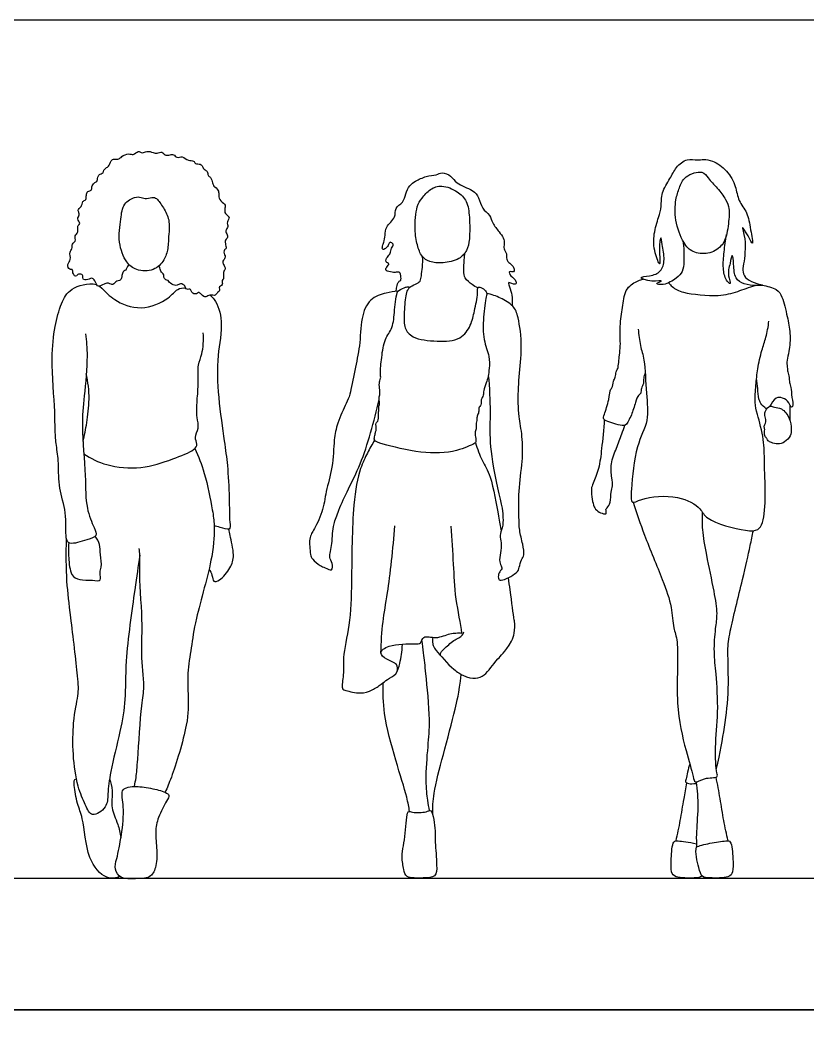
# Model space of a CAD drawing. Header units: millimetres. Extents: x 42.4 to 67, y 0.8 to 10.7.
# Drawn here: x 62.758 to 64.577, y 8.359 to 10.691 of the extents above; entities that cross this region are included whole.
import ezdxf

# ---------------------------------------------------------------- set-up
doc = ezdxf.new("R2010")
doc.units = ezdxf.units.MM
for name, color, linetype, true_color in [('AG-DIAGRAM', 7, 'Continuous', 0xfecc66), ('AG-PEOPLE', 7, 'Continuous', 0x66ccff), ('X-VPRT', 6, 'Continuous', 0xff00ff)]:
    doc.layers.add(name, color=color, linetype=linetype, true_color=true_color)

msp = doc.modelspace()

# ---------------------------------------------------------------- linework, layer by layer
at = {"layer": 'AG-DIAGRAM'}
msp.add_line((59.7099, 8.7096), (65.8059, 8.7096), dxfattribs=at)
at = {"layer": 'AG-PEOPLE'}
for points, knots in [([(62.9533, 10.082), (62.9424, 10.0768), (62.9356, 10.0733), (62.9311, 10.0909), (62.9227, 10.0961), (62.918, 10.0922), (62.903, 10.0896), (62.9028, 10.0966), (62.9025, 10.1047), (62.8896, 10.1051), (62.8896, 10.0996), (62.8821, 10.0992), (62.8823, 10.1039), (62.8787, 10.1063), (62.8798, 10.1172), (62.8708, 10.113), (62.8655, 10.1281), (62.8767, 10.1373), (62.8703, 10.1557), (62.8795, 10.162), (62.876, 10.1748), (62.8878, 10.1795), (62.8825, 10.1933), (62.8921, 10.2001), (62.8909, 10.2074), (62.8904, 10.2177), (62.899, 10.2209), (62.8886, 10.2319), (62.8933, 10.2366), (62.8948, 10.2458), (62.89, 10.2524), (62.8974, 10.259), (62.9021, 10.2655), (62.9007, 10.2729), (62.9116, 10.2754), (62.9098, 10.2871), (62.9131, 10.296), (62.9241, 10.2972), (62.922, 10.3062), (62.9283, 10.3157), (62.9362, 10.3172), (62.9368, 10.3283), (62.9398, 10.3349), (62.9508, 10.3372), (62.9503, 10.3448), (62.957, 10.3509), (62.9632, 10.3521), (62.9664, 10.3673), (62.9753, 10.3711), (62.9868, 10.3689), (62.9919, 10.3764), (63.0086, 10.3847), (63.019, 10.3775), (63.0301, 10.3891), (63.0343, 10.3867), (63.0407, 10.3825), (63.05, 10.3904), (63.0652, 10.3846), (63.0737, 10.3822), (63.0861, 10.389), (63.0917, 10.3779), (63.101, 10.3789), (63.1132, 10.3829), (63.1191, 10.3708), (63.1331, 10.3783), (63.1451, 10.365), (63.1591, 10.3674), (63.1616, 10.358), (63.1749, 10.3597), (63.179, 10.3527), (63.1821, 10.3456), (63.1916, 10.3423), (63.1905, 10.3315), (63.199, 10.3283), (63.2017, 10.3147), (63.2045, 10.3074), (63.2162, 10.299), (63.2167, 10.2886), (63.2166, 10.2757), (63.2306, 10.2661), (63.2319, 10.2613), (63.2293, 10.2507), (63.2318, 10.2421), (63.2441, 10.2362), (63.2338, 10.225), (63.2387, 10.2138), (63.2345, 10.2096), (63.2317, 10.2019), (63.2377, 10.1928), (63.2365, 10.1868), (63.2306, 10.1836), (63.232, 10.1754), (63.2324, 10.1688), (63.2341, 10.1641), (63.2314, 10.1617), (63.2281, 10.1585), (63.2279, 10.1518), (63.232, 10.1465), (63.231, 10.1414), (63.2289, 10.1382), (63.2247, 10.1345), (63.2265, 10.1262), (63.2339, 10.1168), (63.2268, 10.111), (63.2274, 10.0993), (63.2283, 10.0934), (63.2226, 10.0901), (63.2257, 10.0824), (63.2234, 10.0776), (63.2171, 10.076), (63.2182, 10.0699), (63.2182, 10.0641), (63.2133, 10.0621), (63.2089, 10.0545), (63.2029, 10.0557), (63.1931, 10.0561), (63.1841, 10.049), (63.1747, 10.0593), (63.1689, 10.0639), (63.1655, 10.0565), (63.1522, 10.0608), (63.1534, 10.0709), (63.1429, 10.0679), (63.1394, 10.0726), (63.1393, 10.0782), (63.128, 10.0839), (63.1203, 10.0782), (63.1139, 10.0779), (63.1023, 10.0842), (63.1001, 10.0903), (63.0937, 10.0906), (63.0888, 10.0968), (63.0907, 10.103), (63.0865, 10.1067), (63.0837, 10.1088), (63.082, 10.1136), (63.0797, 10.1204), (63.0791, 10.1241)], [0, 0, 0, 0, 0.171989, 0.33594, 0.502512, 0.641719, 0.84625, 0.973854, 1.124432, 1.301371, 1.41589, 1.546923, 1.653066, 1.769057, 1.929442, 2.065629, 2.2606, 2.466144, 2.697074, 2.869942, 3.05572, 3.231339, 3.426311, 3.604159, 3.755426, 3.930004, 4.068099, 4.258909, 4.392093, 4.56093, 4.70936, 4.875791, 5.037188, 5.176025, 5.340359, 5.523732, 5.692338, 5.85766, 6.011491, 6.196835, 6.347291, 6.525047, 6.676351, 6.850686, 6.994252, 7.157747, 7.294222, 7.505859, 7.675515, 7.858253, 8.02336, 8.258257, 8.4459, 8.652163, 8.765202, 8.908769, 9.093372, 9.31519, 9.487308, 9.679408, 9.85413, 10.02083, 10.212392, 10.390642, 10.588315, 10.816719, 11.01344, 11.164999, 11.3552, 11.508221, 11.665164, 11.83275, 11.999927, 12.15846, 12.362606, 12.525654, 12.731747, 12.910554, 13.110606, 13.333841, 13.456, 13.63847, 13.807854, 13.988137, 14.18107, 14.36771, 14.496741, 14.651531, 14.835263, 14.966173, 15.101321, 15.257293, 15.409039, 15.527527, 15.627164, 15.747569, 15.888498, 16.033818, 16.156152, 16.266875, 16.393304, 16.553636, 16.737397, 16.891519, 17.083392, 17.217172, 17.344774, 17.49779, 17.621578, 17.752762, 17.884677, 18.015035, 18.14085, 18.29985, 18.431765, 18.608781, 18.784187, 18.985454, 19.122051, 19.256469, 19.445234, 19.596501, 19.757397, 19.883089, 20.011543, 20.198297, 20.365471, 20.508151, 20.709885, 20.846578, 20.980997, 21.131456, 21.268891, 21.394954, 21.499291, 21.62489, 21.814408, 21.814408, 21.814408, 21.814408]), ([(64.2883, 10.1814), (64.2911, 10.1659), (64.291, 10.1352), (64.2891, 10.1096), (64.273, 10.0939), (64.2475, 10.078), (64.2195, 10.0812), (64.249, 10.0909), (64.2156, 10.0854), (64.1793, 10.0974), (64.2144, 10.0999), (64.2389, 10.1082), (64.2477, 10.1388), (64.2404, 10.169), (64.2377, 10.1984), (64.232, 10.1612), (64.2387, 10.1131), (64.221, 10.1577), (64.2198, 10.1962), (64.2322, 10.235), (64.2395, 10.2605), (64.2377, 10.2931), (64.2593, 10.3246), (64.2712, 10.3511), (64.2968, 10.3726), (64.3218, 10.3667), (64.3366, 10.3699), (64.3584, 10.3668), (64.392, 10.344), (64.4111, 10.3078), (64.4155, 10.2733), (64.4387, 10.246), (64.4436, 10.2115), (64.4527, 10.1636), (64.4395, 10.1936), (64.4202, 10.2226), (64.436, 10.1815), (64.429, 10.129), (64.4253, 10.1095), (64.4353, 10.0908), (64.4569, 10.083), (64.479, 10.0777), (64.4551, 10.0778), (64.4298, 10.0794), (64.4069, 10.0942), (64.4061, 10.1237), (64.4025, 10.1578), (64.3971, 10.1255), (64.39, 10.104), (64.4019, 10.0766), (64.3856, 10.0922), (64.3801, 10.119), (64.3833, 10.1559), (64.3866, 10.1825), (64.3891, 10.1959)], [0, 0, 0, 0, 0.393428, 0.675127, 0.936185, 1.265495, 1.488204, 1.687491, 1.955117, 2.251825, 2.512695, 2.809632, 3.111792, 3.450939, 3.679811, 3.978945, 4.308993, 4.606291, 4.985999, 5.345687, 5.639804, 5.959298, 6.307793, 6.621464, 6.936723, 7.215276, 7.433999, 7.693994, 8.054551, 8.419206, 8.752657, 9.08226, 9.444702, 9.765771, 10.021731, 10.295806, 10.591599, 11.025397, 11.28215, 11.525395, 11.817693, 12.040624, 12.255343, 12.560851, 12.840372, 13.162828, 13.424363, 13.674032, 13.980993, 14.22712, 14.422258, 14.728529, 15.077844, 15.443643, 15.443643, 15.443643, 15.443643]), ([(63.6264, 10.0644), (63.6278, 10.0882), (63.638, 10.0869), (63.6372, 10.0972), (63.6358, 10.1116), (63.6229, 10.1074), (63.6176, 10.1093), (63.6002, 10.1107), (63.6036, 10.1212), (63.6128, 10.1283), (63.5994, 10.1317), (63.6055, 10.1448), (63.614, 10.1515), (63.6139, 10.1647), (63.6227, 10.1733), (63.6107, 10.1802), (63.6091, 10.1717), (63.6028, 10.1638), (63.5934, 10.1587), (63.5944, 10.1704), (63.5986, 10.1779), (63.6009, 10.1945), (63.6009, 10.2145), (63.627, 10.2344), (63.6213, 10.2576), (63.6438, 10.2693), (63.6472, 10.2895), (63.6565, 10.3099), (63.6711, 10.319), (63.695, 10.3316), (63.7188, 10.3322), (63.7318, 10.3408), (63.7547, 10.3318), (63.7642, 10.3123), (63.8039, 10.2996), (63.8182, 10.2816), (63.8229, 10.2552), (63.8442, 10.2413), (63.8476, 10.2217), (63.8638, 10.2023), (63.8742, 10.1888), (63.8767, 10.1741), (63.8734, 10.1628), (63.8831, 10.1515), (63.879, 10.1386), (63.8886, 10.1292), (63.8952, 10.124), (63.8992, 10.1162), (63.8995, 10.107), (63.8836, 10.1134), (63.8909, 10.0982), (63.9048, 10.0899), (63.9026, 10.0767), (63.8803, 10.0911), (63.8911, 10.0682), (63.8941, 10.0512), (63.8946, 10.0377), (63.8941, 10.0312)], [0, 0, 0, 0, 0.201939, 0.374294, 0.582315, 0.771724, 0.928951, 1.154993, 1.325107, 1.498929, 1.669976, 1.871485, 2.071122, 2.283897, 2.470011, 2.644226, 2.793767, 2.995345, 3.155524, 3.32521, 3.510096, 3.750555, 4.016751, 4.342981, 4.610291, 4.887859, 5.157589, 5.435755, 5.683295, 5.995942, 6.28611, 6.514721, 6.791145, 7.069273, 7.447001, 7.732561, 8.034431, 8.325152, 8.587972, 8.888104, 9.138207, 9.363744, 9.563317, 9.781702, 9.99059, 10.199866, 10.376519, 10.556093, 10.70245, 10.892357, 11.084128, 11.33558, 11.493198, 11.727586, 11.95892, 12.22955, 12.495269, 12.495269, 12.495269, 12.495269]), ([(64.2723, 10.2759), (64.27, 10.2626), (64.269, 10.2285), (64.2875, 10.1769), (64.3097, 10.1532), (64.3471, 10.1488), (64.3795, 10.1673), (64.3913, 10.1971), (64.3955, 10.2401), (64.3957, 10.2557), (64.3878, 10.2782), (64.3685, 10.3028), (64.3459, 10.3254), (64.3347, 10.3456), (64.2906, 10.3321), (64.2802, 10.3035), (64.2742, 10.2864), (64.2723, 10.2759)], [0, 0, 0, 0, 0.392025, 0.814647, 1.130407, 1.466981, 1.802441, 2.126708, 2.498775, 2.725707, 2.994916, 3.319944, 3.645052, 3.896811, 4.25084, 4.560822, 4.868536, 4.868536, 4.868536, 4.868536]), ([(63.6749, 10.2597), (63.671, 10.2465), (63.6682, 10.207), (63.6738, 10.1729), (63.6845, 10.1436), (63.7029, 10.1314), (63.7345, 10.1289), (63.7719, 10.1373), (63.7909, 10.1584), (63.7966, 10.1866), (63.7961, 10.2354), (63.7913, 10.273), (63.7685, 10.2964), (63.7322, 10.3114), (63.7042, 10.3021), (63.6853, 10.2794), (63.6775, 10.2685), (63.6749, 10.2597)], [0, 0, 0, 0, 0.415291, 0.760933, 1.066284, 1.35098, 1.675067, 2.026613, 2.319048, 2.622724, 3.026396, 3.376456, 3.696023, 4.047163, 4.34856, 4.651812, 4.926756, 4.926756, 4.926756, 4.926756]), ([(62.9996, 10.2659), (62.9932, 10.2568), (62.9904, 10.2302), (62.9826, 10.1782), (63.0012, 10.1313), (63.0252, 10.1116), (63.0674, 10.11), (63.0915, 10.1361), (63.0999, 10.1632), (63.1005, 10.1959), (63.1043, 10.2264), (63.0918, 10.2536), (63.0759, 10.2769), (63.0661, 10.2833), (63.0496, 10.2772), (63.0369, 10.2822), (63.0215, 10.2836), (63.0051, 10.2738), (62.9996, 10.2659)], [0, 0, 0, 0, 0.338194, 0.751809, 1.143497, 1.449385, 1.798106, 2.121501, 2.420134, 2.742661, 3.052904, 3.362979, 3.66026, 3.840554, 4.066271, 4.272028, 4.488799, 4.78558, 4.78558, 4.78558, 4.78558]), ([(63.6559, 10.0737), (63.661, 10.0758), (63.6703, 10.0812), (63.6832, 10.0871), (63.6843, 10.1013), (63.6871, 10.1205), (63.688, 10.1364), (63.6872, 10.1444)], [0, 0, 0, 0, 0.235272, 0.440766, 0.643209, 0.900545, 1.173089, 1.173089, 1.173089, 1.173089]), ([(63.8146, 10.0723), (63.8101, 10.0745), (63.8019, 10.0796), (63.7829, 10.0944), (63.7827, 10.1121), (63.7825, 10.1357), (63.7845, 10.1486), (63.7857, 10.1541)], [0, 0, 0, 0, 0.223174, 0.493194, 0.728711, 1.021077, 1.234391, 1.234391, 1.234391, 1.234391]), ([(63.0091, 10.1265), (63.0039, 10.1204), (63.0028, 10.1122), (62.9962, 10.1127), (62.9926, 10.1028), (62.9927, 10.0958), (62.988, 10.0881), (62.9808, 10.0886), (62.9761, 10.0847), (62.9721, 10.0795), (62.9656, 10.0814), (62.9611, 10.0848), (62.9533, 10.082)], [-1.792353, -1.792353, -1.792353, -1.792353, -1.599748, -1.4649, -1.280038, -1.111326, -0.942206, -0.78793, -0.639049, -0.491069, -0.345061, 0, 0, 0, 0]), ([(62.9088, 9.9665), (62.9108, 9.9493), (62.9147, 9.9152), (62.9058, 9.8197), (62.8986, 9.7534), (62.9101, 9.6392), (62.908, 9.5664), (62.9276, 9.5212), (62.9376, 9.4979), (62.9114, 9.4909), (62.871, 9.4772), (62.8611, 9.4967), (62.8669, 9.5562), (62.8453, 9.608), (62.8479, 9.6667), (62.8412, 9.7079), (62.838, 9.7442), (62.8388, 9.7882), (62.8286, 9.9101), (62.8367, 9.9805), (62.8512, 10.0362), (62.8719, 10.073), (62.9133, 10.0842), (62.9341, 10.0807)], [0, 0, 0, 0, 0.411568, 0.958703, 1.440276, 2.046505, 2.541243, 2.93567, 3.181412, 3.454447, 3.814786, 4.03642, 4.469595, 4.905287, 5.337312, 5.706445, 6.038634, 6.419064, 7.048582, 7.54261, 7.964226, 8.329757, 8.71963, 8.71963, 8.71963, 8.71963]), ([(62.9414, 10.0765), (62.9561, 10.0625), (62.9742, 10.0423), (63.0366, 10.0169), (63.1003, 10.0447), (63.1196, 10.0713), (63.1326, 10.0726), (63.1401, 10.0722)], [8.815501, 8.815501, 8.815501, 8.815501, 9.193575, 9.677027, 10.163384, 10.493085, 10.746242, 10.746242, 10.746242, 10.746242]), ([(63.63, 10.0646), (63.6264, 10.0571), (63.622, 10.0199), (63.6198, 9.9804), (63.5981, 9.9539), (63.5928, 9.9132), (63.5888, 9.8757), (63.5914, 9.8639), (63.5859, 9.8521), (63.5887, 9.8369), (63.5891, 9.8257), (63.5853, 9.8156), (63.5894, 9.8053), (63.5852, 9.7973), (63.5865, 9.7907), (63.5844, 9.7802), (63.5861, 9.7639), (63.5775, 9.761), (63.5815, 9.7458), (63.5783, 9.7406), (63.5775, 9.7313), (63.5729, 9.7187), (63.6002, 9.7101), (63.6848, 9.6887), (63.761, 9.6915), (63.8048, 9.7117), (63.8101, 9.7149), (63.8105, 9.7254), (63.8072, 9.7379), (63.8115, 9.7469), (63.81, 9.7572), (63.813, 9.7686), (63.8124, 9.7763), (63.8182, 9.785), (63.8152, 9.7955), (63.8236, 9.8021), (63.8211, 9.8145), (63.8289, 9.8244), (63.8272, 9.8355), (63.8341, 9.8534), (63.839, 9.8678), (63.8413, 9.8879), (63.8424, 9.9154), (63.8261, 9.954), (63.827, 10.0025), (63.8329, 10.051), (63.837, 10.0612), (63.8292, 10.0698), (63.8241, 10.0721), (63.8128, 10.0768), (63.8159, 10.0575), (63.8065, 10.0188), (63.7999, 9.986), (63.7752, 9.9504), (63.7213, 9.948), (63.6642, 9.9542), (63.644, 9.9796), (63.6444, 10.0112), (63.6472, 10.0531), (63.6509, 10.0671), (63.6574, 10.0723), (63.6542, 10.0758), (63.6472, 10.0738), (63.6399, 10.0713), (63.63, 10.0646)], [0, 0, 0, 0, 0.3824, 0.752997, 1.078412, 1.455262, 1.80975, 2.004826, 2.205408, 2.432867, 2.628028, 2.814051, 3.000793, 3.167632, 3.312713, 3.506895, 3.732228, 3.882103, 4.095714, 4.23946, 4.415971, 4.599905, 4.872763, 5.421898, 5.950272, 6.330631, 6.458787, 6.63691, 6.846935, 7.024736, 7.210515, 7.407949, 7.568359, 7.749682, 7.929953, 8.103775, 8.300693, 8.49795, 8.688508, 8.939095, 9.168542, 9.42527, 9.726888, 10.097119, 10.514993, 10.915512, 11.095167, 11.276739, 11.426258, 11.589077, 11.803956, 12.177788, 12.520467, 12.878114, 13.299704, 13.7363, 14.041052, 14.368313, 14.746916, 14.965446, 15.112137, 15.209663, 15.361199, 15.561009, 15.561009, 15.561009, 15.561009]), ([(64.2013, 9.8759), (64.1997, 9.872), (64.1968, 9.8639), (64.1988, 9.8511), (64.191, 9.8413), (64.1926, 9.8285), (64.1843, 9.8248), (64.1786, 9.8075), (64.1702, 9.7794), (64.1631, 9.7664), (64.1567, 9.7526), (64.1377, 9.7558), (64.1205, 9.7622), (64.1031, 9.7677), (64.1073, 9.7824), (64.1183, 9.8125), (64.12, 9.8393), (64.1259, 9.8408), (64.1266, 9.858), (64.1334, 9.8652), (64.1332, 9.8797), (64.1395, 9.8854), (64.1414, 9.9194), (64.145, 9.9377), (64.1418, 9.9918), (64.1504, 10.0306), (64.1542, 10.0731), (64.1823, 10.0884), (64.1926, 10.0918), (64.1963, 10.0925)], [0, 0, 0, 0, 0.2041, 0.403991, 0.60218, 0.793656, 0.94697, 1.187644, 1.501658, 1.727087, 1.929501, 2.162775, 2.421027, 2.6422, 2.837623, 3.176326, 3.460415, 3.579406, 3.803368, 3.98882, 4.191799, 4.35593, 4.676344, 4.941541, 5.351883, 5.727117, 6.087364, 6.405987, 6.568307, 6.568307, 6.568307, 6.568307]), ([(64.255, 10.0841), (64.2579, 10.0812), (64.2679, 10.0707), (64.2891, 10.0594), (64.3714, 10.0515), (64.4125, 10.0629), (64.4415, 10.0742), (64.4551, 10.0781)], [7.335859, 7.335859, 7.335859, 7.335859, 7.468193, 7.787628, 8.315627, 8.718084, 9.08324, 9.08324, 9.08324, 9.08324]), ([(64.4721, 10.0785), (64.4821, 10.0771), (64.5071, 10.0703), (64.5188, 10.0518), (64.5297, 10.0048), (64.5371, 9.9687), (64.5348, 9.9263), (64.5275, 9.9064), (64.5295, 9.8893), (64.5301, 9.8785), (64.5344, 9.866), (64.5337, 9.8538), (64.5385, 9.8422), (64.5393, 9.8208), (64.544, 9.799), (64.5377, 9.7958), (64.5338, 9.8094), (64.5192, 9.8194), (64.502, 9.821), (64.4923, 9.8053), (64.4894, 9.7992)], [9.304095, 9.304095, 9.304095, 9.304095, 9.620828, 9.888319, 10.278946, 10.639977, 11.006513, 11.270725, 11.499977, 11.689459, 11.894919, 12.091877, 12.290066, 12.5648, 12.82644, 12.927796, 13.123353, 13.364711, 13.587388, 13.859332, 13.859332, 13.859332, 13.859332]), ([(63.1967, 10.0556), (63.2, 10.0529), (63.2122, 10.0398), (63.2287, 9.9924), (63.211, 9.9143), (63.2144, 9.8211), (63.2293, 9.7194), (63.237, 9.6635), (63.2415, 9.5888), (63.2405, 9.5355), (63.2454, 9.5103), (63.2186, 9.52), (63.2104, 9.5217), (63.2057, 9.5234)], [11.300153, 11.300153, 11.300153, 11.300153, 11.432804, 11.846094, 12.349536, 12.904678, 13.473236, 13.902744, 14.391801, 14.814388, 15.041038, 15.299734, 15.517647, 15.517647, 15.517647, 15.517647]), ([(63.63, 10.0646), (63.6209, 10.0642), (63.6029, 10.0613), (63.5623, 10.0485), (63.544, 10.0011), (63.5436, 9.9376), (63.53, 9.8844), (63.5205, 9.8259), (63.5108, 9.8063), (63.4893, 9.759), (63.482, 9.7218), (63.4806, 9.6575), (63.4631, 9.6028), (63.4584, 9.5565), (63.4363, 9.5133), (63.4294, 9.5032), (63.425, 9.4877), (63.427, 9.4712), (63.428, 9.453), (63.4329, 9.4459), (63.4507, 9.43), (63.4613, 9.4273), (63.4801, 9.4161), (63.4793, 9.4379), (63.471, 9.4492), (63.4751, 9.4644), (63.4779, 9.4821), (63.4793, 9.5054), (63.482, 9.5281), (63.4939, 9.5608), (63.516, 9.6096), (63.5451, 9.6656), (63.5679, 9.7385), (63.5811, 9.789), (63.5866, 9.8148)], [0, 0, 0, 0, 0.300768, 0.658338, 1.052729, 1.50969, 1.948028, 2.378124, 2.653768, 3.055435, 3.41891, 3.874758, 4.311479, 4.711235, 5.100965, 5.301666, 5.521376, 5.762893, 6.001014, 6.170811, 6.442308, 6.651612, 6.873631, 7.093032, 7.311656, 7.528709, 7.774123, 8.050505, 8.322871, 8.657486, 9.078272, 9.536873, 10.038541, 10.549832, 10.549832, 10.549832, 10.549832]), ([(63.8389, 9.8705), (63.8416, 9.843), (63.8441, 9.7873), (63.8417, 9.7495), (63.8446, 9.6719), (63.8717, 9.5649), (63.8731, 9.5435), (63.8728, 9.5182), (63.8636, 9.5011), (63.87, 9.4833), (63.8672, 9.4604), (63.8632, 9.4406), (63.8698, 9.4288), (63.8714, 9.4232), (63.8626, 9.4152), (63.8612, 9.4012), (63.8683, 9.3933), (63.907, 9.4135), (63.9103, 9.4267), (63.9147, 9.4452), (63.9232, 9.4556), (63.9186, 9.4814), (63.91, 9.5139), (63.91, 9.5447), (63.9079, 9.6045), (63.9188, 9.6712), (63.9185, 9.7276), (63.9094, 9.7753), (63.9077, 9.8068), (63.9089, 9.8694), (63.9182, 9.9338), (63.9098, 10.003), (63.8984, 10.0316), (63.8669, 10.0501), (63.8464, 10.0574), (63.8355, 10.0597)], [0, 0, 0, 0, 0.522626, 0.875625, 1.388103, 1.98957, 2.257455, 2.535206, 2.782178, 3.02297, 3.299859, 3.558329, 3.760866, 3.888666, 4.073056, 4.257265, 4.41938, 4.757073, 4.974284, 5.216821, 5.420153, 5.704537, 6.038347, 6.356551, 6.797766, 7.276072, 7.710954, 8.102556, 8.425193, 8.871879, 9.350777, 9.823782, 10.134122, 10.469356, 10.801083, 10.801083, 10.801083, 10.801083]), ([(64.1852, 9.9774), (64.1863, 9.9646), (64.1893, 9.9379), (64.2011, 9.9053), (64.2029, 9.8283), (64.2115, 9.7646), (64.1774, 9.7077), (64.1697, 9.6137), (64.1674, 9.5701), (64.1961, 9.5896), (64.2767, 9.5963), (64.3315, 9.5652), (64.3397, 9.5344), (64.4322, 9.5097), (64.4618, 9.5117), (64.476, 9.5317), (64.4798, 9.597), (64.4759, 9.6702), (64.4768, 9.7205), (64.4606, 9.78), (64.4534, 9.8073), (64.4569, 9.8485), (64.4604, 9.8854), (64.47, 9.9283), (64.4809, 9.958), (64.4854, 9.9831), (64.487, 9.9954)], [0, 0, 0, 0, 0.355298, 0.69362, 1.193389, 1.648319, 2.10895, 2.678042, 2.991271, 3.260193, 3.781829, 4.217349, 4.524514, 5.070838, 5.374739, 5.627162, 6.086894, 6.584838, 6.998123, 7.438166, 7.746385, 8.105016, 8.461497, 8.836957, 9.162156, 9.512381, 9.512381, 9.512381, 9.512381]), ([(62.9049, 9.6893), (62.9213, 9.6785), (62.957, 9.66), (63.0383, 9.6523), (63.1068, 9.6758), (63.1586, 9.6956), (63.1687, 9.7116), (63.1589, 9.7273), (63.1723, 9.7494), (63.1648, 9.7738), (63.1662, 9.8132), (63.1704, 9.8534), (63.167, 9.8953), (63.1797, 9.9191), (63.1818, 9.9527), (63.1808, 9.969)], [0, 0, 0, 0, 0.43375, 0.935873, 1.428258, 1.840514, 2.055948, 2.276949, 2.547321, 2.827954, 3.180007, 3.548174, 3.905068, 4.197097, 4.593743, 4.593743, 4.593743, 4.593743]), ([(62.9031, 9.7176), (62.9065, 9.7321), (62.9121, 9.7615), (62.9194, 9.8159), (62.9147, 9.8555), (62.9105, 9.8751)], [0, 0, 0, 0, 0.377228, 0.793972, 1.232112, 1.232112, 1.232112, 1.232112]), ([(64.4816, 9.7926), (64.469, 9.8029), (64.4621, 9.8161), (64.4619, 9.84), (64.4595, 9.8557), (64.4584, 9.8636)], [14.0920086, 14.0920086, 14.0920086, 14.0920086, 14.3949289, 14.7205819, 15.0486863, 15.0486863, 15.0486863, 15.0486863]), ([(64.4894, 9.7992), (64.4856, 9.7982), (64.4782, 9.7893), (64.4768, 9.7784), (64.4807, 9.766), (64.4801, 9.7603), (64.4741, 9.753), (64.4786, 9.7452), (64.4755, 9.7392), (64.4778, 9.7291), (64.4827, 9.7248), (64.485, 9.7187), (64.4933, 9.7148), (64.5079, 9.7108), (64.5241, 9.7156), (64.5376, 9.7306), (64.5392, 9.7473), (64.5367, 9.7714), (64.5178, 9.7958), (64.4999, 9.7959), (64.4926, 9.8001), (64.4894, 9.7992)], [0, 0, 0, 0, 0.213897, 0.407168, 0.608785, 0.744023, 0.909271, 1.068152, 1.212259, 1.389819, 1.53525, 1.674105, 1.842652, 2.063351, 2.295114, 2.54336, 2.773041, 3.054628, 3.361235, 3.596011, 3.781754, 3.781754, 3.781754, 3.781754]), ([(64.5365, 9.7637), (64.5359, 9.7703), (64.5361, 9.7825), (64.5362, 9.7944), (64.5362, 9.8011)], [0, 0, 0, 0, 0.2567243, 0.4238879, 0.4238879, 0.4238879, 0.4238879]), ([(64.1068, 9.7683), (64.1056, 9.7459), (64.1007, 9.7017), (64.0957, 9.6575), (64.0818, 9.622), (64.0752, 9.6082), (64.0793, 9.5841), (64.0817, 9.567), (64.0912, 9.5559), (64.1038, 9.5507), (64.1136, 9.5497), (64.1092, 9.5612), (64.1138, 9.5644), (64.1231, 9.5775), (64.1209, 9.601), (64.1275, 9.6152), (64.1237, 9.6348), (64.1201, 9.6676), (64.1355, 9.7022), (64.1459, 9.7317), (64.1522, 9.7487), (64.1546, 9.7553)], [0, 0, 0, 0, 0.469812, 0.859284, 1.202517, 1.424397, 1.701363, 1.940829, 2.152514, 2.36854, 2.512245, 2.682962, 2.809674, 3.030213, 3.306657, 3.528363, 3.776765, 4.102806, 4.45494, 4.795406, 5.009303, 5.009303, 5.009303, 5.009303]), ([(63.1613, 9.7019), (63.1697, 9.683), (63.1847, 9.6468), (63.2024, 9.5598), (63.2069, 9.5228), (63.2047, 9.449), (63.1621, 9.31), (63.1537, 9.2438), (63.1433, 9.1827), (63.1462, 9.1265), (63.1469, 9.0643), (63.1078, 8.9415), (63.0978, 8.9192), (63.0928, 8.9075)], [0, 0, 0, 0, 0.445625, 0.968767, 1.312865, 1.791101, 2.476418, 2.947286, 3.382178, 3.796549, 4.255681, 4.888015, 5.236458, 5.236458, 5.236458, 5.236458]), ([(63.5764, 9.7206), (63.5704, 9.7111), (63.559, 9.6905), (63.5409, 9.6527), (63.524, 9.5679), (63.5238, 9.3963), (63.5205, 9.2986), (63.5018, 9.2194), (63.5061, 9.1823), (63.4986, 9.1463), (63.5109, 9.1421), (63.5447, 9.1341), (63.5705, 9.1424), (63.5923, 9.1571), (63.6053, 9.169), (63.6283, 9.179), (63.6348, 9.205), (63.6387, 9.2262), (63.6401, 9.2397), (63.641, 9.2497)], [0, 0, 0, 0, 0.335575, 0.696208, 1.229269, 1.987912, 2.573663, 3.075388, 3.437282, 3.758518, 3.937245, 4.271626, 4.575721, 4.86452, 5.108002, 5.384904, 5.673905, 5.940104, 6.216228, 6.216228, 6.216228, 6.216228]), ([(63.809, 9.7148), (63.8138, 9.7011), (63.824, 9.672), (63.8469, 9.6381), (63.8613, 9.5504), (63.8668, 9.5224), (63.8688, 9.5112)], [0, 0, 0, 0, 0.379094, 0.754384, 1.307052, 1.593123, 1.593123, 1.593123, 1.593123]), ([(64.1735, 9.5773), (64.1818, 9.5519), (64.1981, 9.5025), (64.2414, 9.3997), (64.2632, 9.3383), (64.2655, 9.2858), (64.2803, 9.2543), (64.2693, 9.109), (64.2932, 9.0104), (64.3115, 8.9483), (64.3155, 8.9262), (64.3373, 8.943), (64.3709, 8.9401), (64.3647, 8.9548), (64.3616, 9.0163), (64.3713, 9.0906), (64.3655, 9.1803), (64.3593, 9.2299), (64.3632, 9.2857), (64.3694, 9.3207), (64.3605, 9.3733), (64.3431, 9.4547), (64.333, 9.5124), (64.3333, 9.5404), (64.3339, 9.5537)], [0, 0, 0, 0, 0.512668, 1.115105, 1.585314, 1.97935, 2.312951, 2.991582, 3.596305, 4.048203, 4.261172, 4.531562, 4.838457, 5.008193, 5.447444, 5.964836, 6.501936, 6.914034, 7.333065, 7.671622, 8.08493, 8.614116, 9.053778, 9.415935, 9.415935, 9.415935, 9.415935]), ([(63.1941, 9.4231), (63.1967, 9.4185), (63.202, 9.4101), (63.2026, 9.3913), (63.2215, 9.3974), (63.2445, 9.4264), (63.254, 9.454), (63.2427, 9.5007), (63.2406, 9.5102), (63.2394, 9.5151)], [0, 0, 0, 0, 0.226003, 0.43887, 0.646954, 0.98889, 1.301835, 1.682949, 1.902451, 1.902451, 1.902451, 1.902451]), ([(63.5909, 9.2293), (63.5916, 9.2533), (63.5947, 9.3036), (63.6077, 9.3693), (63.6191, 9.4715), (63.6234, 9.523)], [0, 0, 0, 0, 0.486918, 0.96293, 1.678873, 1.678873, 1.678873, 1.678873]), ([(63.7778, 9.2754), (63.7758, 9.2958), (63.7612, 9.3592), (63.7597, 9.4338), (63.7547, 9.4929), (63.7529, 9.522)], [0, 0, 0, 0, 0.578158, 1.190645, 1.826124, 1.826124, 1.826124, 1.826124]), ([(63.0341, 9.4549), (63.03, 9.4284), (63.0229, 9.3771), (62.9989, 9.2106), (63.0024, 9.124), (62.9903, 9.0507), (62.9651, 8.9544), (62.9615, 8.9192), (62.9601, 8.8922), (62.9591, 8.8716), (62.9221, 8.8467), (62.9101, 8.8755), (62.8808, 8.939), (62.8761, 9.0674), (62.8939, 9.1329), (62.8912, 9.1727), (62.8748, 9.3146), (62.8646, 9.3914), (62.8637, 9.4598), (62.8649, 9.4922)], [0, 0, 0, 0, 0.473606, 1.152273, 1.64953, 2.099701, 2.583952, 2.966767, 2.966767, 3.248678, 3.576338, 3.855004, 4.113937, 4.744874, 5.171983, 5.566678, 6.190928, 6.676682, 7.182685, 7.182685, 7.182685, 7.182685]), ([(62.87, 9.484), (62.869, 9.4724), (62.8697, 9.4506), (62.873, 9.4085), (62.8953, 9.3966), (62.9226, 9.3987), (62.9476, 9.3935), (62.94, 9.4159), (62.9475, 9.4274), (62.9424, 9.4569), (62.9429, 9.4798), (62.9355, 9.4931), (62.9314, 9.4989)], [0, 0, 0, 0, 0.333355, 0.687057, 0.948056, 1.253692, 1.494714, 1.720947, 1.93108, 2.232981, 2.507696, 2.768783, 2.768783, 2.768783, 2.768783]), ([(64.3654, 8.9608), (64.3749, 9.0001), (64.3849, 9.0587), (64.396, 9.1439), (64.3907, 9.2353), (64.3961, 9.2789), (64.4272, 9.4008), (64.4413, 9.4657), (64.4487, 9.5003), (64.4511, 9.5117)], [0, 0, 0, 0, 0.474629, 0.950714, 1.418928, 1.76151, 2.323735, 2.778964, 3.003427, 3.003427, 3.003427, 3.003427]), ([(63.0216, 8.9211), (63.0231, 8.928), (63.0263, 8.944), (63.0298, 8.9848), (63.037, 9.1099), (63.0463, 9.1496), (63.036, 9.2314), (63.0421, 9.2915), (63.0324, 9.4083), (63.0347, 9.4533), (63.0335, 9.4656), (63.033, 9.4709)], [0, 0, 0, 0, 0.261235, 0.629867, 1.257087, 1.639573, 2.128698, 2.591065, 3.202091, 3.577588, 3.804044, 3.804044, 3.804044, 3.804044]), ([(63.7108, 9.2654), (63.7099, 9.2603), (63.71, 9.2502), (63.7125, 9.2437), (63.7187, 9.2342), (63.7564, 9.1908), (63.8259, 9.1516), (63.8399, 9.1987), (63.876, 9.23), (63.8928, 9.2565), (63.8954, 9.2629), (63.9008, 9.2789), (63.9004, 9.2937), (63.8993, 9.3028), (63.8992, 9.3036), (63.8968, 9.3189), (63.8925, 9.3518), (63.8867, 9.3934), (63.8853, 9.4031)], [0, 0, 0, 0, 0.226216, 0.400139, 0.579969, 0.994366, 1.247267, 3.188211, 3.74583, 3.74583, 3.74583, 3.941632, 4.243141, 4.243141, 4.243141, 4.26904, 4.751173, 4.894001, 4.894001, 4.894001, 4.894001]), ([(63.6286, 9.1865), (63.6294, 9.1918), (63.6306, 9.2059), (63.6039, 9.2124), (63.5841, 9.2303), (63.6108, 9.2499), (63.667, 9.2509), (63.6837, 9.2491), (63.6879, 9.272), (63.719, 9.2601), (63.7493, 9.2752), (63.7637, 9.2754), (63.7733, 9.2756), (63.7778, 9.2754)], [0, 0, 0, 0, 0.229614, 0.520284, 0.777207, 1.061778, 1.501125, 1.715282, 1.939215, 2.23988, 2.572155, 2.788299, 3.001247, 3.001247, 3.001247, 3.001247]), ([(63.7035, 8.8653), (63.7018, 8.8732), (63.6986, 8.8901), (63.6935, 8.936), (63.6997, 9.0157), (63.7056, 9.073), (63.6948, 9.182), (63.6907, 9.221), (63.687, 9.2486), (63.6856, 9.2589)], [0, 0, 0, 0, 0.281874, 0.671175, 1.179512, 1.635063, 2.225965, 2.626337, 2.859012, 2.859012, 2.859012, 2.859012]), ([(63.7288, 9.2231), (63.7261, 9.2308), (63.7413, 9.2412), (63.7594, 9.2615), (63.7774, 9.2654), (63.7828, 9.2779)], [0.012267, 0.012267, 0.012267, 0.012267, 0.31478, 0.703276, 1.014828, 1.014828, 1.014828, 1.014828]), ([(63.7105, 8.8566), (63.7106, 8.873), (63.7113, 8.9074), (63.7355, 8.995), (63.7607, 9.0928), (63.7709, 9.1338), (63.7765, 9.1798)], [0, 0, 0, 0, 0.40234, 0.952635, 1.546323, 1.910029, 1.910029, 1.910029, 1.910029]), ([(63.6573, 8.8632), (63.6553, 8.8742), (63.6515, 8.8976), (63.6236, 8.9845), (63.5969, 9.0829), (63.5955, 9.1376), (63.5964, 9.161)], [0, 0, 0, 0, 0.332391, 0.875389, 1.481326, 1.921441, 1.921441, 1.921441, 1.921441]), ([(64.3042, 8.9729), (64.3004, 8.9617), (64.2966, 8.9394), (64.2927, 8.9311), (64.3019, 8.9269), (64.3109, 8.9272), (64.319, 8.9282)], [0, 0, 0, 0, 0.3912612, 0.5661065, 0.7540214, 0.9850099, 0.9850099, 0.9850099, 0.9850099]), ([(62.988, 8.7135), (62.9804, 8.7084), (62.9507, 8.7069), (62.9096, 8.7557), (62.9051, 8.8478), (62.8895, 8.8775), (62.8817, 8.9234), (62.882, 8.9376), (62.8877, 8.9387)], [1.868357, 1.868357, 1.868357, 1.868357, 2.139861, 2.568469, 3.104233, 3.449844, 3.791928, 4.031173, 4.031173, 4.031173, 4.031173]), ([(62.9643, 8.9385), (62.967, 8.9297), (62.9728, 8.9113), (62.9662, 8.8674), (62.982, 8.8432), (62.9886, 8.8138), (62.9906, 8.8026)], [0, 0, 0, 0, 0.279208, 0.61849, 0.996025, 1.20805, 1.20805, 1.20805, 1.20805]), ([(64.3184, 8.9316), (64.3215, 8.9128), (64.3245, 8.8733), (64.3184, 8.8111), (64.3195, 8.7911), (64.3198, 8.7813)], [0.021631, 0.021631, 0.021631, 0.021631, 0.443988, 0.894144, 1.205101, 1.205101, 1.205101, 1.205101]), ([(64.3926, 8.7954), (64.3891, 8.8111), (64.3823, 8.8428), (64.3748, 8.8918), (64.3683, 8.9261), (64.3651, 8.9427)], [0, 0, 0, 0, 0.398082, 0.807101, 1.198673, 1.198673, 1.198673, 1.198673]), ([(63.0216, 8.9211), (63.0144, 8.9209), (63.0041, 8.9186), (62.9897, 8.9117), (62.9991, 8.8701), (62.9927, 8.8102), (62.9819, 8.7558), (62.974, 8.7305), (62.9902, 8.7059), (63.0238, 8.7086), (63.0584, 8.7078), (63.0729, 8.7344), (63.0747, 8.774), (63.0688, 8.816), (63.0756, 8.8492), (63.0944, 8.8856), (63.1047, 8.9008), (63.0915, 8.9093), (63.059, 8.9175), (63.0321, 8.9213), (63.0216, 8.9211)], [0, 0, 0, 0, 0.241488, 0.434618, 0.778629, 1.234039, 1.655093, 1.936381, 2.209919, 2.532377, 2.853935, 3.140284, 3.497724, 3.864346, 4.196252, 4.560576, 4.777101, 4.966938, 5.300702, 5.648224, 5.648224, 5.648224, 5.648224]), ([(64.2725, 8.7954), (64.2761, 8.8111), (64.2829, 8.8428), (64.2897, 8.8875), (64.2952, 8.917), (64.2975, 8.9292)], [0, 0, 0, 0, 0.398082, 0.807101, 1.092577, 1.092577, 1.092577, 1.092577]), ([(63.6542, 8.8621), (63.6495, 8.8573), (63.6495, 8.8082), (63.6368, 8.7613), (63.6442, 8.7299), (63.647, 8.7085), (63.6888, 8.7098), (63.7192, 8.7104), (63.7206, 8.7406), (63.7159, 8.7918), (63.7163, 8.8184), (63.7141, 8.8432), (63.7079, 8.8693), (63.6949, 8.8606), (63.6646, 8.8598), (63.6563, 8.8643), (63.6542, 8.8621)], [0, 0, 0, 0, 0.405198, 0.826929, 1.149772, 1.407464, 1.758577, 2.053482, 2.342942, 2.762643, 3.060743, 3.35551, 3.618927, 3.809367, 4.129982, 4.310632, 4.310632, 4.310632, 4.310632]), ([(64.3326, 8.7145), (64.3282, 8.7106), (64.3138, 8.7094), (64.2705, 8.709), (64.2601, 8.7235), (64.2612, 8.7528), (64.2636, 8.7958), (64.2791, 8.7956), (64.3009, 8.7928), (64.3196, 8.7889)], [0.760956, 0.760956, 0.760956, 0.760956, 1.008623, 1.384042, 1.62906, 1.959393, 2.325013, 2.517294, 2.877172, 2.877172, 2.877172, 2.877172]), ([(64.3198, 8.7813), (64.316, 8.7693), (64.325, 8.7335), (64.3309, 8.7112), (64.3513, 8.7094), (64.3947, 8.709), (64.4051, 8.7235), (64.404, 8.7528), (64.4016, 8.7958), (64.3861, 8.7956), (64.3512, 8.7911), (64.3251, 8.7838), (64.3198, 8.7813)], [0, 0, 0, 0, 0.397938, 0.67042, 0.922279, 1.304053, 1.553219, 1.889143, 2.260952, 2.456488, 2.822457, 3.159773, 3.159773, 3.159773, 3.159773])]:
    msp.add_open_spline(points, degree=3, knots=knots, dxfattribs=at)
at = {"layer": 'X-VPRT'}
for points in [[(59.4051, 10.6908), (59.4051, 8.4048), (66.1107, 8.4048), (66.1107, 10.6908)], [(59.4051, 8.4048), (59.4051, 6.1188), (66.1107, 6.1188), (66.1107, 8.4048)]]:
    msp.add_lwpolyline(points, close=True, dxfattribs=at)

doc.saveas('drawing.dxf')
